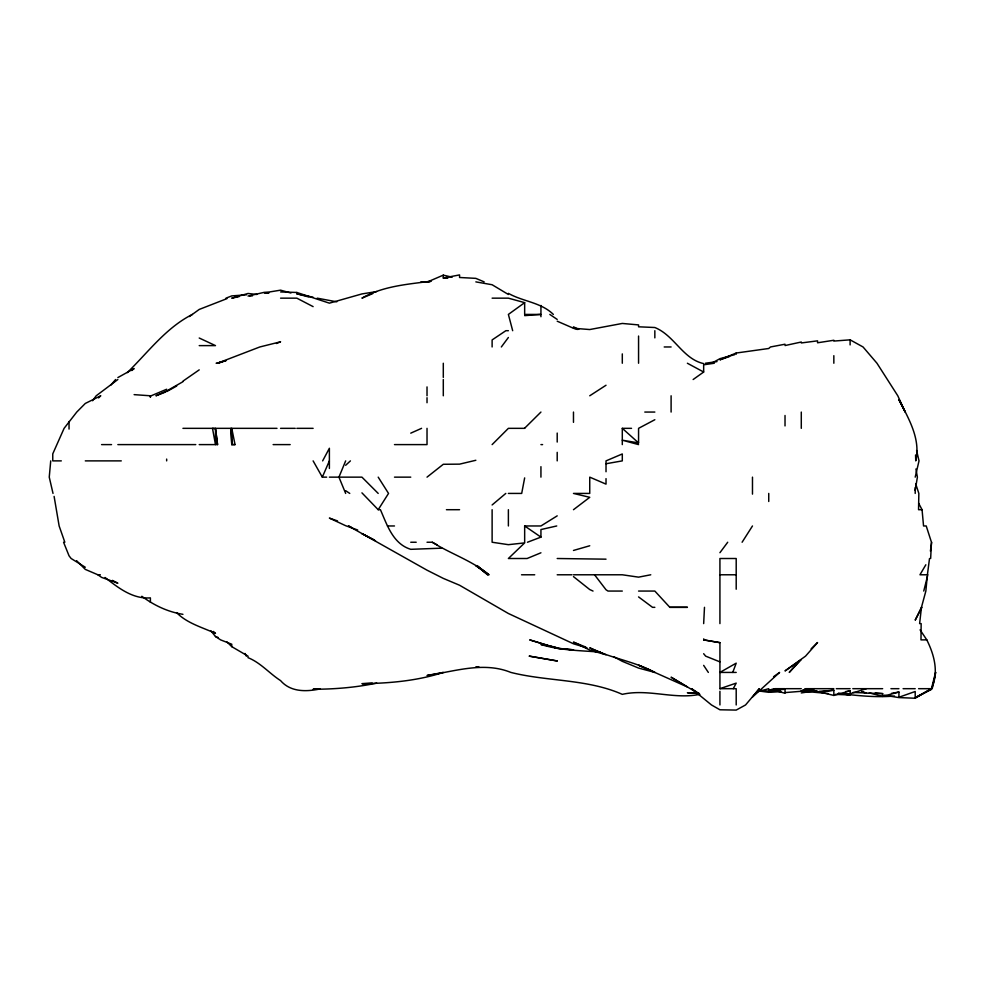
<?xml version="1.0" encoding="UTF-8"?>
<svg xmlns="http://www.w3.org/2000/svg" width="985" height="985" viewBox="0 0 985 985"><rect width="100%" height="100%" fill="white"/><g stroke="black" fill="none" stroke-linecap="round" stroke-linejoin="round"><path stroke-width="1.48" d="M703.659 623.604L704.484 607.326M930.653 558.507L931.465 542.242L926.22 525.965L923.548 525.965L922.058 509.701L918.623 503.212M50.727 460.881L49.25 477.146L53.018 493.423M927.267 576.262L925.851 591.062L921.455 607.326L919.621 623.604L921.16 623.604L920.987 639.881L926.799 639.881C934.359 655.013 938.976 672.484 931.465 688.687L915.2 698.242L898.923 697.589L884.136 695.201M930.406 551.12L931.65 542.242M927.402 574.784L929.508 558.507M915.2 490.382L917.392 477.146L915.927 468.983M524.66 477.897L521.693 493.423L508.383 493.423M935.75 672.423L932.204 688.687L918.586 688.687M923.758 591.062L927.833 574.784L919.953 574.784L925.838 564.774M935.553 672.423L931.465 688.687L915.2 697.688L931.465 689.426M732.754 672.423L736.201 663.164L719.924 672.423L736.201 672.423M345.661 460.881L338.938 477.146L345.661 493.423M326.651 477.146L322.317 477.146L329.384 460.881M921.455 607.326L915.2 620.156L921.911 607.326M733.271 688.687L736.201 683.122L719.924 688.687L719.924 642.663L703.659 639.881L719.924 642.663M322.649 460.881L329.384 448.261L329.384 468.478M361.938 492.857L378.203 509.701L388.533 493.423L378.203 477.146M742.099 542.242L752.478 525.965M98.562 397.915L100.766 395.785L85.301 403.444L76.756 412.062L64.099 428.34L52.759 453.876L52.759 460.881L61.316 460.881M92.565 400.735L96.198 395.785L117.855 379.52M501.34 346.966L508.383 337.486M719.924 552.696L727.706 542.242M127.262 372.638C148.045 352.371 166.022 327.697 192.383 314.424M110.603 385.332L115.614 379.52M799.278 660.947L789.244 672.423L801.285 659.618L785.02 670.92L805.533 656.145L817.562 642.528L811.16 648.807M492.118 444.604L508.383 428.34L524.66 428.34M524.66 428.192L540.937 412.062M189.416 316.53L199.216 309.438L226.944 298.64M345.661 465.277L350.414 460.881M729.417 356.57L719.924 359.833L736.201 353.024L768.743 348.493L770.479 346.966L785.02 344.221M131.805 370.545L134.12 368.55L117.855 377.575M492.118 504.96L505.798 493.423M427.022 477.146L443.299 464.28L459.564 464.144L475.841 460.278M573.479 509.701L589.744 497.314L573.479 493.423L589.744 493.423L589.744 477.146L606.021 484.127L606.021 478.636M524.66 315.631L540.937 314.424L524.66 314.424L524.66 302.654L508.383 314.424L512.68 330.701M199.216 369.867L182.939 381.158M693.144 379.52L703.659 372.022L703.659 364.795L714.31 363.243M773.57 676.72L779.603 672.423L752.478 697.072L759.324 688.687L745.546 704.964L736.201 710.087L719.924 709.779L711.49 704.964L691.593 688.687L698.833 693.403M589.744 395.785L606.021 385.246M557.202 515.857L540.937 525.965L524.66 525.965L524.66 542.242M182.939 381.712L166.662 390.983L155.938 395.785L165.32 392.129M785.02 692.603L801.285 691.285L805.915 688.687L833.839 688.687M166.662 391.599L176.684 386.034M711.589 363.243L719.924 358.688L734.724 354.637M654.84 419.721L638.563 428.34L638.563 442.905L622.298 440.196L638.563 444.604M801.285 691.285L805.915 688.687M410.757 433.154L421.58 428.34M427.613 281.882L443.299 275.135L452.177 277.204M276.477 343.506L280.577 341.783L259.818 346.966L217.426 363.243L226.021 360.633M372.786 293.579L361.938 298.159C382.746 286.044 407.975 284.259 431.344 281.156M151.173 395.785L166.662 389.247M540.937 552.794L527.11 558.507L508.383 558.507L524.66 542.883L508.383 544.68L492.118 542.242L492.118 509.701M225.971 298.159L231.758 295.906L246.546 294.798M527.467 542.242L540.937 537.12L540.937 529.561L556.747 525.965M785.02 688.687L775.195 688.687L768.743 691.125L759.866 690.473M669.837 607.326L687.382 607.326L669.837 607.326L654.84 591.062L638.563 591.062M866.381 688.687L850.104 693.772L838.272 693.637M217.032 363.243L225.873 360.633M573.479 550.455L589.744 545.764M819.04 691.876L833.839 695.435L850.104 690.817L850.104 693.255M758.388 691.532L768.743 688.687M869.336 692.886L882.646 696.37L898.923 692.036L898.923 697.257L915.2 691.495L915.2 698.242M775.195 688.687L768.743 690.214L785.02 689.303L785.02 693.268L771.698 689.525M248.023 296.054L264.3 292.323L268.733 292.717M785.02 345.55L801.285 342.017L801.285 342.952L817.562 340.847L817.562 342.78L833.839 340.268L833.839 341.069L850.104 339.837L863.045 346.966L876.97 363.243L897.791 395.785L905.19 412.062L898.923 399.688C908.552 418.44 920.913 438.965 915.755 460.881L915.558 454.959M239.158 296.583L231.758 298.159L248.023 293.468L256.9 294.466M376.726 291.572L361.938 293.924L329.384 303.158L296.842 292.471L280.577 291.942M650.765 574.784L638.563 577.148L622.298 574.784L573.479 574.784M376.726 683.11C355.856 687.493 334.444 689.266 313.119 689.241L317.355 688.971M443.299 275.135L443.299 278.029L459.564 274.913L459.564 277.487L475.841 278.361L484.164 281.882M216.134 363.243L221.81 362.172M891.524 693.366L898.923 692.036M606.021 463.75L622.298 460.881L622.298 453.95L606.021 460.881L606.021 471.753M320.174 688.934C306.347 691.79 290.686 692.307 280.577 680.61C269.225 673.321 260.828 662.856 248.023 657.66L248.023 656.145L231.758 646.653L226.833 641.814M845.672 691.568L850.104 690.817M801.285 690.83L814.46 688.687M801.285 692.935L814.607 690.891M699.215 694.462C673.666 699.559 647.995 688.515 622.298 694.351C587.232 678.837 547.475 681.632 510.846 672.423C483.475 661.329 454.713 671.438 427.022 675.501L443.299 672.423C417.037 680.93 389.395 683.307 361.938 683.688L372.293 683.134M705.371 363.243L717.018 361.606M807.565 689.131L817.562 692.233L833.839 690.239L833.839 695.435M780.576 691.285L768.743 692.307L758.388 690.916M819.04 691.396L833.839 690.239M894.491 696.026C875.776 697.663 856.864 695.607 838.272 693.378L850.104 694.954L835.317 694.388M475.841 666.907L478.796 666.685M441.822 548.165L410.757 549.322C392.978 543.843 387.13 524.968 380.419 509.701L378.203 509.701M249.513 295.993L252.468 295.845M804.253 690.953L801.285 691.064L827.917 693.489M780.576 691.027L768.743 691.347L780.576 691.618M429.903 281.882L421.211 281.882L427.022 281.882M280.577 298.159L296.842 298.159L313.119 306.63M492.118 298.159L508.383 298.159L524.66 302.654M508.383 330.701L505.871 330.701L492.118 339.923L492.118 346.966M199.216 345.624L215.481 345.612L199.216 338.015M664.198 346.966L671.105 346.966M150.397 395.785L150.397 397.127L150.397 395.785L134.12 394.64M644.793 412.062L654.84 412.062M182.939 428.34L230.995 428.34L231.758 444.481L235.033 444.604L231.758 428.34L276.994 428.34M280.577 428.34L295.241 428.34M296.842 428.34L313.119 428.34M622.298 444.604L622.298 428.34L631.533 428.34M101.578 444.604L111.539 444.604M117.855 444.604L195.769 444.604M199.216 444.604L217.55 444.604L215.481 428.34L215.481 444.604L212.489 428.34L215.481 428.721L217.55 444.604M230.995 428.34L231.758 444.604L235.033 444.604M273.128 444.604L290.181 444.604M394.48 444.604L427.022 444.604L427.022 428.34M540.937 444.604L542.587 444.604M85.301 460.881L121.278 460.881M329.384 477.146L361.938 477.146L378.203 493.423M394.48 477.146L410.757 477.146M446.427 509.701L459.564 509.701M922.058 509.701L918.549 509.701L918.845 493.423L915.656 483.709M387.45 525.965L394.48 525.965M410.757 542.242L416.199 542.242M427.022 542.242L432.28 542.242L437.18 544.84M557.202 558.507L606.021 559.172M76.596 560.687L85.301 569.392L97.897 574.784L100.347 574.784M521.533 574.784L534.72 574.784M557.202 574.784L571.977 574.784M719.924 574.784L736.201 574.784M622.298 591.062L608.004 591.062L606.021 589.769L594.558 574.784M654.84 607.326L652.526 607.326L638.563 596.91M719.924 688.687L736.201 688.687L736.201 704.964M786.153 688.687L801.285 688.687M836.29 688.687L850.104 688.687M852.801 688.687L882.646 688.687M890.933 688.687L898.923 688.687M903.097 688.687L915.2 688.687M882.646 696.37L882.646 693.625L866.381 693.12L861.937 691.913M853.072 692.443L866.381 692.96L861.937 691.79M443.299 278.029L447.732 278.275M268.733 293.074L264.3 292.804L280.577 290.169L290.932 293.025M699.215 693.514L687.382 692.714L699.215 693.6M557.202 321.196L573.479 328.264L589.744 329.544L622.298 323.449L638.563 324.915L638.563 326.798L654.84 327.512C674.479 335.454 682.79 358.959 703.659 363.613M875.259 692.935L882.646 693.625M600.099 652.095C580.251 650.519 560.182 650.457 540.937 644.498L555.725 647.133M589.744 650.605L600.099 651.935M336.784 301.829L317.207 298.159M475.841 281.882L492.118 284.739L508.383 294.49M805.595 689.254L817.562 691.482L817.562 692.233M296.842 292.471L296.842 293.789L313.119 297.248M182.939 614.32C167.942 611.981 153.956 605.307 141.828 596.27M807.565 689.044L817.562 691.482M699.904 694.413L671.105 677.212L687.382 686.964L638.563 665.183L654.84 672.423L638.563 668.064L622.298 661.329L613.95 656.798M296.842 293.789L308.674 296.965M606.021 654.791L589.744 650.038L573.479 642.121L585.681 647.046M587.035 647.884L573.479 643.796L508.383 613.495L459.564 585.238L443.299 578.392L427.022 570.18L348.444 525.965L351.14 527.086M573.479 328.264L577.432 329.483M553.361 314.424C540.999 302.26 522.998 301.644 508.383 293.358M337.523 520.917L329.384 518.098L345.661 525.707L357.678 530.016M210.79 630.659L215.481 636.532L218.165 637.492M719.924 661.871L705.666 656.145L703.659 653.708M604.667 654.212L589.744 647.834C610.601 658.275 634.229 661.181 654.84 672.423M593.032 591.062L589.744 589.559L573.479 576.631M573.479 326.835L578.749 329.409M374.14 539.879L361.938 533.599L375.494 540.802M112.425 580.387L117.855 583.182L101.578 577.382L97.897 574.784M687.382 363.243L703.659 372.022M85.301 567.249L71.129 558.507L69.036 555.799L63.569 542.242M432.28 542.242C450.748 553.89 471.926 560.551 489.04 574.784L475.841 565.599L488.203 574.784L476.962 565.55L487.624 574.784L480.126 568.16M215.481 636.532L220.615 639.881L231.758 644.227L231.758 646.653M345.661 490.702L349.761 493.423M549.815 314.424L557.202 319.423M524.66 525.965L540.937 537.12M105.063 577.493C118.225 587.799 132.679 599.225 150.397 597.883L150.397 602.364M622.298 428.34L638.563 442.905M213.413 631.459L215.481 633.417C202.171 627.297 186.953 623.283 176.586 612.596M703.659 638.896L704.558 639.881M920.088 629.858L926.799 639.881M703.659 665.367L708.338 672.423M313.119 460.881L322.317 477.146M244.97 653.437L246.312 656.145M64.838 542.242L59.137 525.965L54.101 496.378M916.592 450.527L919.017 460.881L915.2 477.146M915.2 487.44L915.2 493.423M850.104 339.837L850.104 344.922M833.839 355.683L833.839 363.243M801.285 412.062L801.285 428.34M785.02 415.485L785.02 425.926M768.743 493.423L768.743 501.488M752.478 477.146L752.478 494.125M736.201 353.024L736.201 354.231M736.201 589.227L736.201 558.507L719.924 558.507L719.924 623.604M719.924 691.285L719.924 704.964M671.105 395.785L671.105 412.062M654.84 330.701L654.84 337.867M638.563 336.045L638.563 363.243M622.298 353.898L622.298 363.243M573.479 412.062L573.479 422.331M557.202 433.068L557.202 442.056M557.202 452.349L557.202 460.881M540.937 305.461L540.937 316.727M540.937 466.681L540.937 477.146M508.383 509.701L508.383 525.965M443.299 363.243L443.299 377.403M443.299 379.52L443.299 395.785M427.022 386.908L427.022 395.785M427.022 397.718L427.022 402.73M231.758 428.34L231.758 444.604M166.662 459.072L166.662 460.881M69.036 421.518L69.036 429.078M573.479 649.841L557.202 648.315L529.708 639.881L557.202 648.253L573.479 649.841M557.202 660.96L529.339 656.145L557.202 660.96"/></g></svg>
